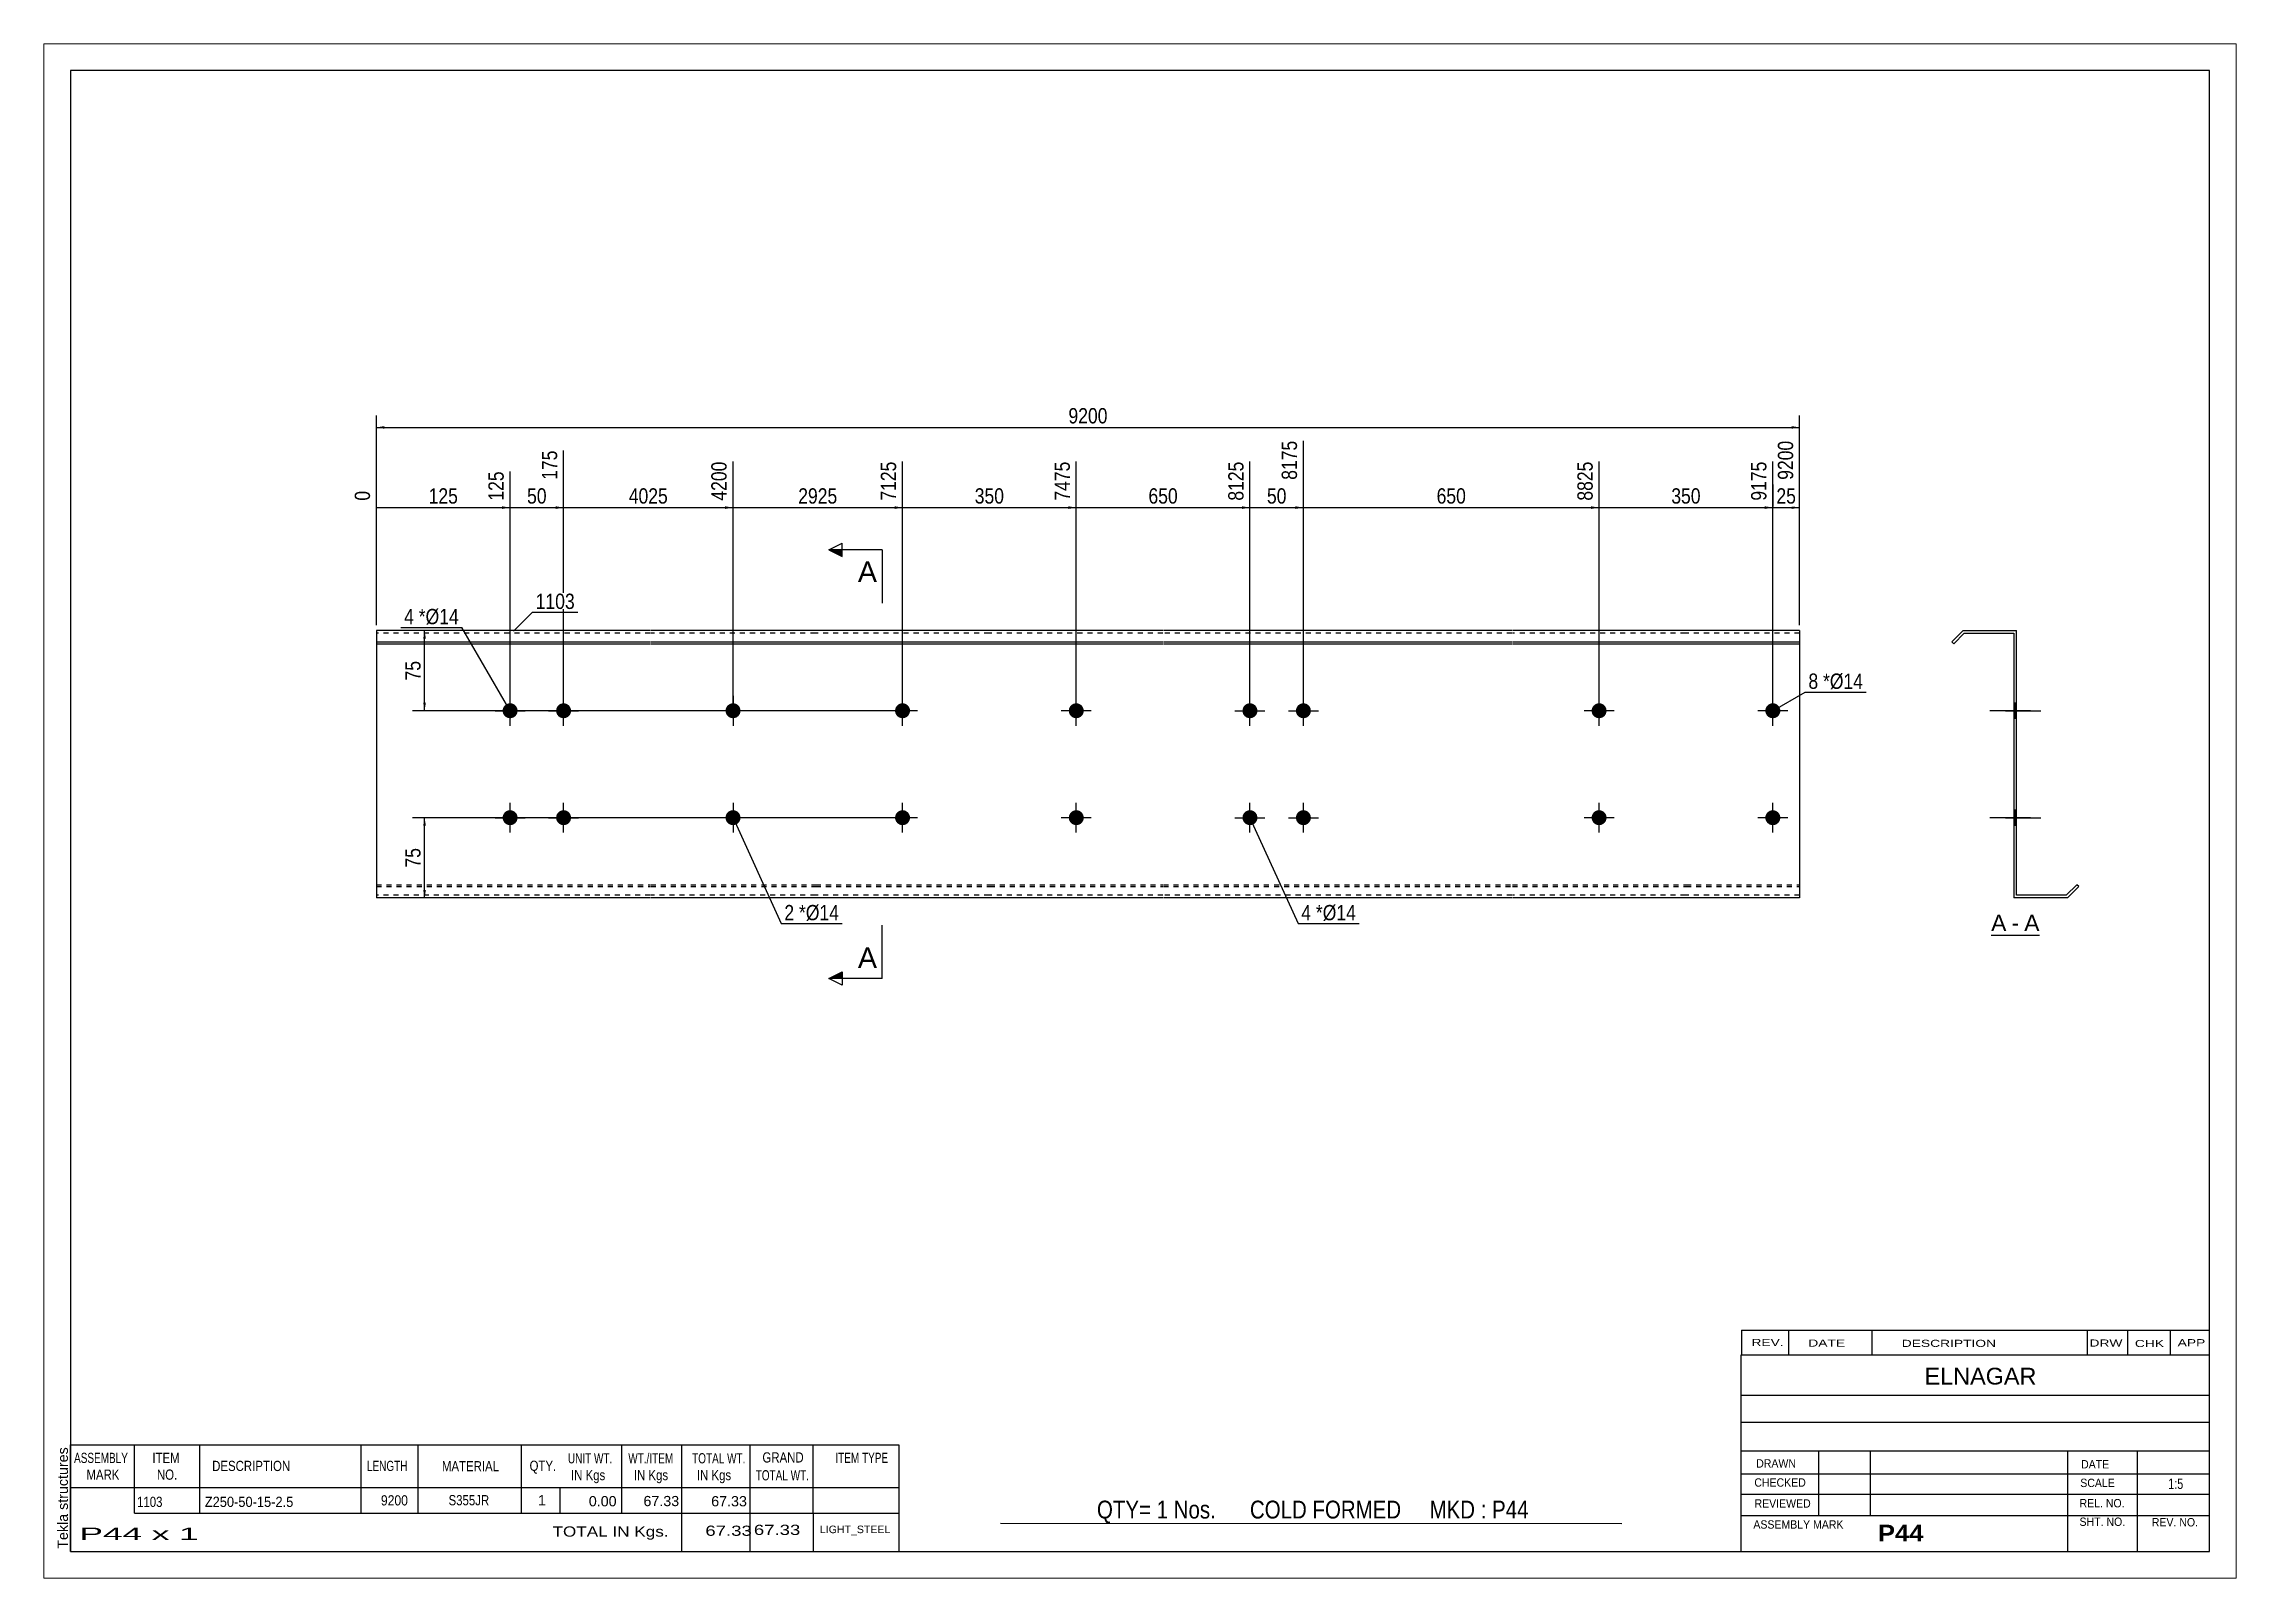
# Paper-space layout 'Layout1' of a CAD drawing. Header units: millimetres. Extents: x 0 to 410, y 0 to 287.
# The model-space entities are those that its viewports show. They can reach past a viewport. Long polylines and large blocks are cut down to what shows.
import ezdxf

# ---------------------------------------------------------------- set-up
doc = ezdxf.new("R2010")
doc.units = ezdxf.units.MM
doc.linetypes.add('DXK_LINE_DOT1', pattern=[1.8814, 0.9407, -0.9407])
doc.layers.add('Viewport layer', color=7, linetype='Continuous', plot=False)
doc.styles.add('Arial', font='ARIAL.TTF', dxfattribs={"height": 0.2})
doc.styles.add('Arial Bold', font='ARIALBD.TTF', dxfattribs={"height": 0.2})
doc.styles.add('Arial Narrow', font='ARIALN.TTF', dxfattribs={"height": 0.2})

# ---------------------------------------------------------------- blocks, each defined once
blk = doc.blocks.new('Unknown-629276335-1574')
at = {"color": 5, "linetype": 'Continuous'}
for p, q in [((342.8, 129.75), (-57.2, 129.75)), ((-57.2, 129.75), (-57.2, -147.25)), ((342.8, -147.25), (342.8, 129.75)), ((-57.2, -147.25), (342.8, -147.25))]:
    blk.add_line(p, q, dxfattribs=at)
at = {"color": 174, "linetype": 'Continuous', "style": 'Arial'}
blk.add_text('Tekla structures', height=1.9102, rotation=90, dxfattribs=at).set_placement((-57.7, -146.75))
blk = doc.blocks.new('Unknown-629276335-12 - 1217')
at = {"color": 7, "linetype": 'Continuous'}
blk.add_line((301.98, -31.95), (311.01, -31.95), dxfattribs=at)
at = {"color": 0, "linetype": 'Continuous'}
blk.add_wipeout([(304.83, -31.2), (304.83, -28), (301.98, -28), (301.98, -31.2)], dxfattribs=at)
blk.add_wipeout([(307.21, -31.2), (307.21, -28), (305.79, -28), (305.79, -31.2)], dxfattribs=at)
at = {"color": 96, "linetype": 'Continuous', "style": 'Arial'}
blk.add_text('A', height=3.06, dxfattribs=at).set_placement((301.98, -31.2))
at = {"color": 0, "linetype": 'Continuous'}
blk.add_wipeout([(311.01, -31.2), (311.01, -28), (308.17, -28), (308.17, -31.2)], dxfattribs=at)
at = {"color": 96, "linetype": 'Continuous', "style": 'Arial'}
for s, p in [('A', (308.17, -31.2)), ('-', (305.79, -31.2))]:
    blk.add_text(s, height=3.06, dxfattribs=at).set_placement(p)
blk = doc.blocks.new('Bolt-629276335-1207 - 1201')
at = {"linetype": 'Continuous'}
for points in [[(129.48, 10, -1), (132.28, 10, -1)], [(227.26, 10, -1), (230.06, 10, -1)]]:
    blk.add_hatch(color=3, dxfattribs=at).paths.add_polyline_path(points)
at = {"color": 3, "linetype": 'Continuous'}
for p, q in [((130.88, 7.2), (130.88, 12.8)), ((228.66, 7.2), (228.66, 12.8)), ((133.68, 10), (128.08, 10)), ((231.46, 10), (225.86, 10))]:
    blk.add_line(p, q, dxfattribs=at)
blk = doc.blocks.new('Part-629276335-1204 - 1201')
at = {"color": 2, "linetype": 'Continuous'}
for p, q in [((0, 25), (0, -25)), ((51.19, 25), (0, 25)), ((82.09, 25), (51.29, 25)), ((114.58, 25), (82.19, 25)), ((147.07, 25), (114.68, 25)), ((212.36, 25), (147.17, 25)), ((244.85, 25), (212.46, 25)), ((266.15, 25), (244.95, 25)), ((266.15, 25), (266.15, -25)), ((0, 22.88), (51.19, 22.88)), ((0, 22.53), (51.19, 22.53)), ((51.29, 22.88), (82.09, 22.88)), ((51.29, 22.53), (82.09, 22.53)), ((82.19, 22.88), (114.58, 22.88)), ((82.19, 22.53), (114.58, 22.53)), ((114.68, 22.88), (147.07, 22.88)), ((114.68, 22.53), (147.07, 22.53)), ((147.17, 22.88), (212.36, 22.88)), ((147.17, 22.53), (212.36, 22.53)), ((212.46, 22.88), (244.85, 22.88)), ((212.46, 22.53), (244.85, 22.53)), ((244.95, 22.88), (266.15, 22.88)), ((244.95, 22.53), (266.15, 22.53)), ((51.19, -25), (0, -25)), ((82.09, -25), (51.29, -25)), ((114.58, -25), (82.19, -25)), ((147.07, -25), (114.68, -25)), ((212.36, -25), (147.17, -25)), ((244.85, -25), (212.46, -25)), ((266.15, -25), (244.95, -25))]:
    blk.add_line(p, q, dxfattribs=at)
at = {"color": 7, "linetype": 'DXK_LINE_DOT1'}
for p, q in [((51.19, 24.5), (0, 24.5)), ((82.09, 24.5), (51.29, 24.5)), ((114.58, 24.5), (82.19, 24.5)), ((147.07, 24.5), (114.68, 24.5)), ((212.36, 24.5), (147.17, 24.5)), ((244.85, 24.5), (212.46, 24.5)), ((266.15, 24.5), (244.95, 24.5)), ((0, -22.53), (51.19, -22.53)), ((0, -22.88), (51.19, -22.88)), ((51.19, -24.5), (0, -24.5)), ((51.29, -22.53), (82.09, -22.53)), ((51.29, -22.88), (82.09, -22.88)), ((82.09, -24.5), (51.29, -24.5)), ((82.19, -22.53), (114.58, -22.53)), ((82.19, -22.88), (114.58, -22.88)), ((114.58, -24.5), (82.19, -24.5)), ((114.68, -22.53), (147.07, -22.53)), ((114.68, -22.88), (147.07, -22.88)), ((147.07, -24.5), (114.68, -24.5)), ((147.17, -22.53), (212.36, -22.53)), ((147.17, -22.88), (212.36, -22.88)), ((212.36, -24.5), (147.17, -24.5)), ((212.46, -22.53), (244.85, -22.53)), ((212.46, -22.88), (244.85, -22.88)), ((244.85, -24.5), (212.46, -24.5)), ((244.95, -22.53), (266.15, -22.53)), ((244.95, -22.88), (266.15, -22.88)), ((266.15, -24.5), (244.95, -24.5))]:
    blk.add_line(p, q, dxfattribs=at)
blk = doc.blocks.new('Bolt-629276335-1205 - 1201')
at = {"linetype": 'Continuous'}
for points in [[(23.6, 10, -1), (26.4, 10, -1)], [(33.6, 10, -1), (36.4, 10, -1)], [(23.6, -10, -1), (26.4, -10, -1)], [(33.6, -10, -1), (36.4, -10, -1)]]:
    blk.add_hatch(color=3, dxfattribs=at).paths.add_polyline_path(points)
at = {"color": 3, "linetype": 'Continuous'}
for p, q in [((25, 7.2), (25, 12.8)), ((35, 7.2), (35, 12.8)), ((22.2, 10), (27.8, 10)), ((32.2, 10), (37.8, 10)), ((25, -12.8), (25, -7.2)), ((35, -12.8), (35, -7.2)), ((22.2, -10), (27.8, -10)), ((32.2, -10), (37.8, -10))]:
    blk.add_line(p, q, dxfattribs=at)
blk = doc.blocks.new('Bolt-629276335-1206 - 1201')
at = {"linetype": 'Continuous'}
for points in [[(161.96, 10, -1), (164.76, 10, -1)], [(171.96, 10, -1), (174.76, 10, -1)], [(161.96, -10, -1), (164.76, -10, -1)], [(171.96, -10, -1), (174.76, -10, -1)]]:
    blk.add_hatch(color=3, dxfattribs=at).paths.add_polyline_path(points)
at = {"color": 3, "linetype": 'Continuous'}
for p, q in [((163.36, 7.2), (163.36, 12.8)), ((173.36, 7.2), (173.36, 12.8)), ((160.56, 10), (166.16, 10)), ((170.56, 10), (176.16, 10)), ((163.36, -12.8), (163.36, -7.2)), ((173.36, -12.8), (173.36, -7.2)), ((160.56, -10), (166.16, -10)), ((170.56, -10), (176.16, -10))]:
    blk.add_line(p, q, dxfattribs=at)
blk = doc.blocks.new('Bolt-629276335-1208 - 1201')
at = {"linetype": 'Continuous'}
for points in [[(129.48, -10, -1), (132.28, -10, -1)], [(227.26, -10, -1), (230.06, -10, -1)]]:
    blk.add_hatch(color=3, dxfattribs=at).paths.add_polyline_path(points)
at = {"color": 3, "linetype": 'Continuous'}
for p, q in [((130.88, -12.8), (130.88, -7.2)), ((228.66, -12.8), (228.66, -7.2)), ((133.68, -10), (128.08, -10)), ((231.46, -10), (225.86, -10))]:
    blk.add_line(p, q, dxfattribs=at)
blk = doc.blocks.new('Bolt-629276335-1209 - 1201')
at = {"linetype": 'Continuous'}
for points in [[(96.99, 10, -1), (99.79, 10, -1)], [(259.75, 10, -1), (262.55, 10, -1)]]:
    blk.add_hatch(color=3, dxfattribs=at).paths.add_polyline_path(points)
at = {"color": 3, "linetype": 'Continuous'}
for p, q in [((98.39, 7.2), (98.39, 12.8)), ((261.15, 7.2), (261.15, 12.8)), ((101.19, 10), (95.59, 10)), ((263.95, 10), (258.35, 10))]:
    blk.add_line(p, q, dxfattribs=at)
blk = doc.blocks.new('Bolt-629276335-1210 - 1201')
at = {"linetype": 'Continuous'}
for points in [[(96.99, -10, -1), (99.79, -10, -1)], [(259.75, -10, -1), (262.55, -10, -1)]]:
    blk.add_hatch(color=3, dxfattribs=at).paths.add_polyline_path(points)
at = {"color": 3, "linetype": 'Continuous'}
for p, q in [((98.39, -12.8), (98.39, -7.2)), ((261.15, -12.8), (261.15, -7.2)), ((101.19, -10), (95.59, -10)), ((263.95, -10), (258.35, -10))]:
    blk.add_line(p, q, dxfattribs=at)
blk = doc.blocks.new('Bolt-629276335-1211 - 1201')
at = {"linetype": 'Continuous'}
for points in [[(68.09, 10, -1), (65.29, 10, -1)], [(68.09, -10, -1), (65.29, -10, -1)]]:
    blk.add_hatch(color=3, dxfattribs=at).paths.add_polyline_path(points)
at = {"color": 3, "linetype": 'Continuous'}
for p, q in [((66.69, 12.8), (66.69, 7.2)), ((69.49, 10), (63.89, 10)), ((66.69, -7.2), (66.69, -12.8)), ((69.49, -10), (63.89, -10))]:
    blk.add_line(p, q, dxfattribs=at)
blk = doc.blocks.new('Bolt-629276335-1224 - 1217')
at = {"linetype": 'Continuous'}
blk.add_hatch(color=3, dxfattribs=at).paths.add_polyline_path([(306.25, -8.6), (306.25, -11.4), (306.75, -11.4), (306.75, -8.6)])
blk.add_hatch(color=3, dxfattribs=at).paths.add_polyline_path([(306.25, -8.6), (306.25, -11.4), (306.75, -11.4), (306.75, -8.6)])
at = {"color": 3, "linetype": 'Continuous'}
for p, q in [((304.65, -10), (311.25, -10)), ((304.65, -10), (311.25, -10)), ((306.25, -8.6), (306.75, -8.6)), ((306.25, -8.6), (306.75, -8.6)), ((306.25, -11.4), (306.75, -11.4)), ((306.25, -11.4), (306.75, -11.4))]:
    blk.add_line(p, q, dxfattribs=at)
blk = doc.blocks.new('Part-629276335-1218 - 1217')
at = {"color": 2, "linetype": 'Continuous'}
for p, q in [((296.75, 25), (294.63, 22.88)), ((296.75, 25), (306.75, 25)), ((306.75, -24.5), (306.75, 25)), ((294.63, 22.88), (294.98, 22.53)), ((296.96, 24.5), (294.98, 22.53)), ((296.96, 24.5), (306.25, 24.5)), ((306.25, 24.5), (306.25, -25)), ((316.04, -24.5), (306.75, -24.5)), ((316.04, -24.5), (318.02, -22.53)), ((316.25, -25), (318.37, -22.88)), ((318.37, -22.88), (318.02, -22.53)), ((316.25, -25), (306.25, -25))]:
    blk.add_line(p, q, dxfattribs=at)
blk = doc.blocks.new('Bolt-629276335-1219 - 1217')
at = {"linetype": 'Continuous'}
for points in [[(306.25, 11.4), (306.25, 8.6), (306.75, 8.6), (306.75, 11.4)], [(306.25, 11.4), (306.25, 8.6), (306.75, 8.6), (306.75, 11.4)], [(306.25, -8.6), (306.25, -11.4), (306.75, -11.4), (306.75, -8.6)], [(306.25, -8.6), (306.25, -11.4), (306.75, -11.4), (306.75, -8.6)]]:
    blk.add_hatch(color=3, dxfattribs=at).paths.add_polyline_path(points)
at = {"color": 3, "linetype": 'Continuous'}
for p, q in [((309.35, 10), (301.75, 10)), ((309.35, 10), (301.75, 10)), ((306.75, 11.4), (306.25, 11.4)), ((306.75, 11.4), (306.25, 11.4)), ((306.75, 8.6), (306.25, 8.6)), ((306.75, 8.6), (306.25, 8.6)), ((309.35, -10), (301.75, -10)), ((309.35, -10), (301.75, -10)), ((306.75, -8.6), (306.25, -8.6)), ((306.75, -8.6), (306.25, -8.6)), ((306.75, -11.4), (306.25, -11.4)), ((306.75, -11.4), (306.25, -11.4))]:
    blk.add_line(p, q, dxfattribs=at)
blk = doc.blocks.new('Bolt-629276335-1220 - 1217')
at = {"linetype": 'Continuous'}
for points in [[(306.25, 11.4), (306.25, 8.6), (306.75, 8.6), (306.75, 11.4)], [(306.25, 11.4), (306.25, 8.6), (306.75, 8.6), (306.75, 11.4)], [(306.25, -8.6), (306.25, -11.4), (306.75, -11.4), (306.75, -8.6)], [(306.25, -8.6), (306.25, -11.4), (306.75, -11.4), (306.75, -8.6)]]:
    blk.add_hatch(color=3, dxfattribs=at).paths.add_polyline_path(points)
at = {"color": 3, "linetype": 'Continuous'}
for p, q in [((309.35, 10), (301.75, 10)), ((309.35, 10), (301.75, 10)), ((306.75, 11.4), (306.25, 11.4)), ((306.75, 11.4), (306.25, 11.4)), ((306.75, 8.6), (306.25, 8.6)), ((306.75, 8.6), (306.25, 8.6)), ((309.35, -10), (301.75, -10)), ((309.35, -10), (301.75, -10)), ((306.75, -8.6), (306.25, -8.6)), ((306.75, -8.6), (306.25, -8.6)), ((306.75, -11.4), (306.25, -11.4)), ((306.75, -11.4), (306.25, -11.4))]:
    blk.add_line(p, q, dxfattribs=at)
blk = doc.blocks.new('Bolt-629276335-1221 - 1217')
at = {"linetype": 'Continuous'}
blk.add_hatch(color=3, dxfattribs=at).paths.add_polyline_path([(306.25, 11.4), (306.25, 8.6), (306.75, 8.6), (306.75, 11.4)])
blk.add_hatch(color=3, dxfattribs=at).paths.add_polyline_path([(306.25, 11.4), (306.25, 8.6), (306.75, 8.6), (306.75, 11.4)])
at = {"color": 3, "linetype": 'Continuous'}
for p, q in [((304.65, 10), (311.25, 10)), ((304.65, 10), (311.25, 10)), ((306.25, 11.4), (306.75, 11.4)), ((306.25, 11.4), (306.75, 11.4)), ((306.25, 8.6), (306.75, 8.6)), ((306.25, 8.6), (306.75, 8.6))]:
    blk.add_line(p, q, dxfattribs=at)
blk = doc.blocks.new('Bolt-629276335-1222 - 1217')
at = {"linetype": 'Continuous'}
blk.add_hatch(color=3, dxfattribs=at).paths.add_polyline_path([(306.25, -8.6), (306.25, -11.4), (306.75, -11.4), (306.75, -8.6)])
blk.add_hatch(color=3, dxfattribs=at).paths.add_polyline_path([(306.25, -8.6), (306.25, -11.4), (306.75, -11.4), (306.75, -8.6)])
at = {"color": 3, "linetype": 'Continuous'}
for p, q in [((304.65, -10), (311.25, -10)), ((304.65, -10), (311.25, -10)), ((306.25, -8.6), (306.75, -8.6)), ((306.25, -8.6), (306.75, -8.6)), ((306.25, -11.4), (306.75, -11.4)), ((306.25, -11.4), (306.75, -11.4))]:
    blk.add_line(p, q, dxfattribs=at)
blk = doc.blocks.new('Bolt-629276335-1223 - 1217')
at = {"linetype": 'Continuous'}
blk.add_hatch(color=3, dxfattribs=at).paths.add_polyline_path([(306.25, 11.4), (306.25, 8.6), (306.75, 8.6), (306.75, 11.4)])
blk.add_hatch(color=3, dxfattribs=at).paths.add_polyline_path([(306.25, 11.4), (306.25, 8.6), (306.75, 8.6), (306.75, 11.4)])
at = {"color": 3, "linetype": 'Continuous'}
for p, q in [((304.65, 10), (311.25, 10)), ((304.65, 10), (311.25, 10)), ((306.25, 11.4), (306.75, 11.4)), ((306.25, 11.4), (306.75, 11.4)), ((306.25, 8.6), (306.75, 8.6)), ((306.25, 8.6), (306.75, 8.6))]:
    blk.add_line(p, q, dxfattribs=at)
blk = doc.blocks.new('Bolt-629276335-1225 - 1217')
at = {"linetype": 'Continuous'}
for points in [[(306.75, 8.6), (306.75, 11.4), (306.25, 11.4), (306.25, 8.6)], [(306.75, -11.4), (306.75, -8.6), (306.25, -8.6), (306.25, -11.4)]]:
    blk.add_hatch(color=3, dxfattribs=at).paths.add_polyline_path(points)
at = {"color": 3, "linetype": 'Continuous'}
for p, q in [((306.75, 10), (302.25, 10)), ((306.75, 11.4), (306.25, 11.4)), ((306.75, 8.6), (306.25, 8.6)), ((306.75, -10), (302.25, -10)), ((306.75, -8.6), (306.25, -8.6)), ((306.75, -11.4), (306.25, -11.4))]:
    blk.add_line(p, q, dxfattribs=at)
blk = doc.blocks.new('StraightDimension-629276335-1244 - 1201')
at = {"linetype": 'Continuous'}
blk.add_hatch(color=7, dxfattribs=at).paths.add_polyline_path([(161.86, 48.25), (163.36, 48), (161.86, 47.75)])
at = {"color": 7, "linetype": 'Continuous'}
for p, q in [((130.88, 11), (130.88, 56.61)), ((163.36, 11), (163.36, 56.61)), ((130.88, 48), (163.36, 48))]:
    blk.add_line(p, q, dxfattribs=at)
at = {"color": 0, "linetype": 'Continuous'}
blk.add_wipeout([(162.76, 57.21), (158.56, 57.21), (158.56, 48.7), (162.76, 48.7)], dxfattribs=at)
at = {"color": 0}
blk.add_wipeout([(150.46, 48.15), (150.46, 52.35), (143.78, 52.35), (143.78, 48.15)], dxfattribs=at)
at = {"color": 3, "linetype": 'Continuous', "style": 'Arial Narrow'}
blk.add_text('8125', height=2.863, rotation=90.0002, dxfattribs=at).set_placement((162.16, 49.3))
at = {"color": 3, "style": 'Arial Narrow'}
blk.add_text('650', height=2.863, dxfattribs=at).set_placement((144.38, 48.75))
blk = doc.blocks.new('StraightDimension-629276335-1248 - 1201')
at = {"linetype": 'Continuous'}
blk.add_hatch(color=7, dxfattribs=at).paths.add_polyline_path([(33.5, 48.25), (35, 48), (33.5, 47.75)])
at = {"color": 7, "linetype": 'Continuous'}
for p, q in [((35, 11), (35, 58.68)), ((25, 11), (25, 54.78)), ((25, 48), (35, 48))]:
    blk.add_line(p, q, dxfattribs=at)
at = {"color": 0}
blk.add_wipeout([(32.43, 48.15), (32.43, 52.35), (27.57, 52.35), (27.57, 48.15)], dxfattribs=at)
at = {"color": 0, "linetype": 'Continuous'}
blk.add_wipeout([(34.4, 59.28), (30.2, 59.28), (30.2, 52.6), (34.4, 52.6)], dxfattribs=at)
at = {"color": 3, "linetype": 'Continuous', "style": 'Arial Narrow'}
blk.add_text('175', height=2.863, rotation=90.0002, dxfattribs=at).set_placement((33.8, 53.2))
at = {"color": 3, "style": 'Arial Narrow'}
blk.add_text('50', height=2.863, dxfattribs=at).set_placement((28.17, 48.75))
blk = doc.blocks.new('StraightDimension-629276335-1240 - 1201')
at = {"linetype": 'Continuous'}
blk.add_hatch(color=7, dxfattribs=at).paths.add_polyline_path([(264.65, 48.25), (266.15, 48), (264.65, 47.75)])
at = {"color": 7, "linetype": 'Continuous'}
for p, q in [((266.15, 26), (266.15, 60.51)), ((261.15, 11), (261.15, 56.61)), ((261.15, 48), (266.15, 48))]:
    blk.add_line(p, q, dxfattribs=at)
at = {"color": 0}
blk.add_wipeout([(266.07, 48.15), (266.07, 52.35), (261.22, 52.35), (261.22, 48.15)], dxfattribs=at)
at = {"color": 0, "linetype": 'Continuous'}
blk.add_wipeout([(265.55, 61.11), (261.35, 61.11), (261.35, 52.6), (265.55, 52.6)], dxfattribs=at)
at = {"color": 3, "linetype": 'Continuous', "style": 'Arial Narrow'}
blk.add_text('9200', height=2.863, rotation=90.0002, dxfattribs=at).set_placement((264.95, 53.2))
at = {"color": 3, "style": 'Arial Narrow'}
blk.add_text('25', height=2.863, dxfattribs=at).set_placement((261.82, 48.75))
blk = doc.blocks.new('StraightDimension-629276335-1241 - 1201')
at = {"linetype": 'Continuous'}
blk.add_hatch(color=7, dxfattribs=at).paths.add_polyline_path([(259.65, 48.25), (261.15, 48), (259.65, 47.75)])
at = {"color": 7, "linetype": 'Continuous'}
for p, q in [((228.66, 11), (228.66, 56.61)), ((261.15, 11), (261.15, 56.61)), ((228.66, 48), (261.15, 48))]:
    blk.add_line(p, q, dxfattribs=at)
at = {"color": 0, "linetype": 'Continuous'}
blk.add_wipeout([(260.55, 57.21), (256.35, 57.21), (256.35, 48.7), (260.55, 48.7)], dxfattribs=at)
at = {"color": 0}
blk.add_wipeout([(248.24, 48.15), (248.24, 52.35), (241.56, 52.35), (241.56, 48.15)], dxfattribs=at)
at = {"color": 3, "linetype": 'Continuous', "style": 'Arial Narrow'}
blk.add_text('9175', height=2.863, rotation=90.0002, dxfattribs=at).set_placement((259.95, 49.3))
at = {"color": 3, "style": 'Arial Narrow'}
blk.add_text('350', height=2.863, dxfattribs=at).set_placement((242.16, 48.75))
blk = doc.blocks.new('StraightDimension-629276335-1242 - 1201')
at = {"linetype": 'Continuous'}
blk.add_hatch(color=7, dxfattribs=at).paths.add_polyline_path([(227.16, 48.25), (228.66, 48), (227.16, 47.75)])
at = {"color": 7, "linetype": 'Continuous'}
for p, q in [((173.36, 11), (173.36, 60.51)), ((228.66, 11), (228.66, 56.61)), ((173.36, 48), (228.66, 48))]:
    blk.add_line(p, q, dxfattribs=at)
at = {"color": 0, "linetype": 'Continuous'}
blk.add_wipeout([(228.06, 57.21), (223.86, 57.21), (223.86, 48.7), (228.06, 48.7)], dxfattribs=at)
at = {"color": 0}
blk.add_wipeout([(204.35, 48.15), (204.35, 52.35), (197.67, 52.35), (197.67, 48.15)], dxfattribs=at)
at = {"color": 3, "linetype": 'Continuous', "style": 'Arial Narrow'}
blk.add_text('8825', height=2.863, rotation=90.0002, dxfattribs=at).set_placement((227.46, 49.3))
at = {"color": 3, "style": 'Arial Narrow'}
blk.add_text('650', height=2.863, dxfattribs=at).set_placement((198.27, 48.75))
blk = doc.blocks.new('StraightDimension-629276335-1243 - 1201')
at = {"linetype": 'Continuous'}
blk.add_hatch(color=7, dxfattribs=at).paths.add_polyline_path([(171.86, 48.25), (173.36, 48), (171.86, 47.75)])
at = {"color": 7, "linetype": 'Continuous'}
for p, q in [((173.36, 11), (173.36, 60.51)), ((163.36, 11), (163.36, 56.61)), ((163.36, 48), (173.36, 48))]:
    blk.add_line(p, q, dxfattribs=at)
at = {"color": 0}
blk.add_wipeout([(170.79, 48.15), (170.79, 52.35), (165.94, 52.35), (165.94, 48.15)], dxfattribs=at)
at = {"color": 0, "linetype": 'Continuous'}
blk.add_wipeout([(172.76, 61.11), (168.56, 61.11), (168.56, 52.6), (172.76, 52.6)], dxfattribs=at)
at = {"color": 3, "linetype": 'Continuous', "style": 'Arial Narrow'}
blk.add_text('8175', height=2.863, rotation=90.0002, dxfattribs=at).set_placement((172.16, 53.2))
at = {"color": 3, "style": 'Arial Narrow'}
blk.add_text('50', height=2.863, dxfattribs=at).set_placement((166.54, 48.75))
blk = doc.blocks.new('StraightDimension-629276335-1245 - 1201')
at = {"linetype": 'Continuous'}
blk.add_hatch(color=7, dxfattribs=at).paths.add_polyline_path([(129.38, 48.25), (130.88, 48), (129.38, 47.75)])
at = {"color": 7, "linetype": 'Continuous'}
for p, q in [((98.39, 11), (98.39, 56.61)), ((130.88, 11), (130.88, 56.61)), ((98.39, 48), (130.88, 48))]:
    blk.add_line(p, q, dxfattribs=at)
at = {"color": 0, "linetype": 'Continuous'}
blk.add_wipeout([(130.28, 57.21), (126.08, 57.21), (126.08, 48.7), (130.28, 48.7)], dxfattribs=at)
at = {"color": 0}
blk.add_wipeout([(117.97, 48.15), (117.97, 52.35), (111.29, 52.35), (111.29, 48.15)], dxfattribs=at)
at = {"color": 3, "linetype": 'Continuous', "style": 'Arial Narrow'}
blk.add_text('7475', height=2.863, rotation=90.0002, dxfattribs=at).set_placement((129.68, 49.3))
at = {"color": 3, "style": 'Arial Narrow'}
blk.add_text('350', height=2.863, dxfattribs=at).set_placement((111.89, 48.75))
blk = doc.blocks.new('StraightDimension-629276335-1246 - 1201')
at = {"linetype": 'Continuous'}
blk.add_hatch(color=7, dxfattribs=at).paths.add_polyline_path([(96.89, 48.25), (98.39, 48), (96.89, 47.75)])
at = {"color": 7, "linetype": 'Continuous'}
for p, q in [((66.69, 11), (66.69, 56.61)), ((98.39, 11), (98.39, 56.61)), ((66.69, 48), (98.39, 48))]:
    blk.add_line(p, q, dxfattribs=at)
at = {"color": 0, "linetype": 'Continuous'}
blk.add_wipeout([(97.79, 57.21), (93.59, 57.21), (93.59, 48.7), (97.79, 48.7)], dxfattribs=at)
at = {"color": 0}
blk.add_wipeout([(86.8, 48.15), (86.8, 52.35), (78.28, 52.35), (78.28, 48.15)], dxfattribs=at)
at = {"color": 3, "linetype": 'Continuous', "style": 'Arial Narrow'}
blk.add_text('7125', height=2.863, rotation=90.0002, dxfattribs=at).set_placement((97.19, 49.3))
at = {"color": 3, "style": 'Arial Narrow'}
blk.add_text('2925', height=2.863, dxfattribs=at).set_placement((78.88, 48.75))
blk = doc.blocks.new('StraightDimension-629276335-1247 - 1201')
at = {"linetype": 'Continuous'}
blk.add_hatch(color=7, dxfattribs=at).paths.add_polyline_path([(65.19, 48.25), (66.69, 48), (65.19, 47.75)])
at = {"color": 7, "linetype": 'Continuous'}
for p, q in [((35, 11), (35, 58.68)), ((66.69, 11), (66.69, 56.61)), ((35, 48), (66.69, 48))]:
    blk.add_line(p, q, dxfattribs=at)
at = {"color": 0, "linetype": 'Continuous'}
blk.add_wipeout([(66.09, 57.21), (61.89, 57.21), (61.89, 48.7), (66.09, 48.7)], dxfattribs=at)
at = {"color": 0}
blk.add_wipeout([(55.1, 48.15), (55.1, 52.35), (46.59, 52.35), (46.59, 48.15)], dxfattribs=at)
at = {"color": 3, "linetype": 'Continuous', "style": 'Arial Narrow'}
blk.add_text('4200', height=2.863, rotation=90.0002, dxfattribs=at).set_placement((65.49, 49.3))
at = {"color": 3, "style": 'Arial Narrow'}
blk.add_text('4025', height=2.863, dxfattribs=at).set_placement((47.19, 48.75))
blk = doc.blocks.new('StraightDimension-629276335-1249 - 1201')
at = {"linetype": 'Continuous'}
blk.add_hatch(color=7, dxfattribs=at).paths.add_polyline_path([(23.5, 48.25), (25, 48), (23.5, 47.75)])
at = {"color": 7, "linetype": 'Continuous'}
for p, q in [((25, 11), (25, 54.78)), ((0, 26), (0, 51.13)), ((0, 48), (25, 48))]:
    blk.add_line(p, q, dxfattribs=at)
at = {"color": 0, "linetype": 'Continuous'}
for points in [[(24.4, 55.38), (20.2, 55.38), (20.2, 48.7), (24.4, 48.7)], [(-0.6, 51.73), (-4.8, 51.73), (-4.8, 48.7), (-0.6, 48.7)]]:
    blk.add_wipeout(points, dxfattribs=at)
at = {"color": 0}
blk.add_wipeout([(15.84, 48.15), (15.84, 52.35), (9.16, 52.35), (9.16, 48.15)], dxfattribs=at)
at = {"color": 3, "linetype": 'Continuous', "style": 'Arial Narrow'}
for s, height, p in [('125', 2.863, (23.8, 49.3)), ('0', 2.86, (-1.2, 49.3))]:
    blk.add_text(s, height=height, rotation=90.0002, dxfattribs=at).set_placement(p)
at = {"color": 3, "style": 'Arial Narrow'}
blk.add_text('125', height=2.863, dxfattribs=at).set_placement((9.76, 48.75))
blk = doc.blocks.new('StraightDimension-629276335-1289 - 1201')
at = {"linetype": 'Continuous'}
for points in [[(8.75, 23.5), (9, 25), (9.25, 23.5)], [(9.25, 11.5), (9, 10), (8.75, 11.5)]]:
    blk.add_hatch(color=7, dxfattribs=at).paths.add_polyline_path(points)
at = {"color": 7, "linetype": 'Continuous'}
for p, q in [((24, 25), (6.75, 25)), ((9, 10), (9, 25)), ((97.39, 10), (6.75, 10))]:
    blk.add_line(p, q, dxfattribs=at)
at = {"color": 0}
blk.add_wipeout([(8.85, 19.93), (4.65, 19.93), (4.65, 15.07), (8.85, 15.07)], dxfattribs=at)
at = {"color": 3, "style": 'Arial Narrow'}
blk.add_text('75', height=2.863, rotation=90.0002, dxfattribs=at).set_placement((8.25, 15.67))
blk = doc.blocks.new('StraightDimension-629276335-1297 - 1201')
at = {"linetype": 'Continuous'}
for points in [[(8.75, -11.5), (9, -10), (9.25, -11.5)], [(9.25, -23.5), (9, -25), (8.75, -23.5)]]:
    blk.add_hatch(color=7, dxfattribs=at).paths.add_polyline_path(points)
at = {"color": 7, "linetype": 'Continuous'}
for p, q in [((97.39, -10), (6.75, -10)), ((9, -25), (9, -10)), ((24, -25), (6.75, -25))]:
    blk.add_line(p, q, dxfattribs=at)
at = {"color": 0}
blk.add_wipeout([(8.85, -15.07), (4.65, -15.07), (4.65, -19.93), (8.85, -19.93)], dxfattribs=at)
at = {"color": 3, "style": 'Arial Narrow'}
blk.add_text('75', height=2.863, rotation=90.0002, dxfattribs=at).set_placement((8.25, -19.33))
blk = doc.blocks.new('StraightDimension-629276335-1304 - 1201')
at = {"linetype": 'Continuous'}
for points in [[(1.5, 62.75), (0, 63), (1.5, 63.25)], [(264.65, 63.25), (266.15, 63), (264.65, 62.75)]]:
    blk.add_hatch(color=7, dxfattribs=at).paths.add_polyline_path(points)
at = {"color": 7, "linetype": 'Continuous'}
for p, q in [((0, 26), (0, 65.25)), ((0, 63), (266.15, 63)), ((266.15, 26), (266.15, 65.25))]:
    blk.add_line(p, q, dxfattribs=at)
at = {"color": 0}
blk.add_wipeout([(137.33, 63.15), (137.33, 67.35), (128.82, 67.35), (128.82, 63.15)], dxfattribs=at)
at = {"color": 3, "style": 'Arial Narrow'}
blk.add_text('9200', height=2.863, dxfattribs=at).set_placement((129.42, 63.75))
blk = doc.blocks.new('CBS_BOM-629276335-1599')
at = {"color": 7, "linetype": 'Continuous'}
for p, q in [((-57.23, -135.28), (-57.23, -127.28)), ((-57.23, -127.28), (97.69, -127.28)), ((-45.23, -135.28), (-45.23, -127.28)), ((-33.04, -135.28), (-33.04, -127.28)), ((-2.88, -135.28), (-2.88, -127.28)), ((7.8, -135.28), (7.8, -127.28)), ((27.12, -135.28), (27.12, -127.28)), ((45.92, -135.28), (45.92, -127.28)), ((57.13, -135.28), (57.13, -127.28)), ((69.92, -135.28), (69.92, -127.28)), ((81.67, -135.28), (81.67, -127.28)), ((97.69, -127.29), (97.69, -135.27)), ((-57.23, -135.28), (97.69, -135.28)), ((-57.23, -140.08), (-57.23, -135.28)), ((-45.23, -140.08), (-45.23, -135.28)), ((-33.04, -140.08), (-33.04, -135.28)), ((-2.88, -140.08), (-2.88, -135.28)), ((7.8, -140.08), (7.8, -135.28)), ((27.12, -140.08), (27.12, -135.28)), ((34.38, -140.08), (34.38, -135.28)), ((45.92, -140.08), (45.92, -135.28)), ((57.13, -140.08), (57.13, -135.28)), ((69.92, -140.08), (69.92, -135.28)), ((81.69, -140.08), (81.69, -135.28)), ((97.69, -135.28), (97.69, -140.08)), ((-57.23, -147.28), (-57.23, -140.1)), ((-45.23, -140.08), (97.69, -140.08)), ((57.13, -147.28), (57.13, -140.1)), ((69.92, -147.28), (69.92, -140.1)), ((81.73, -147.28), (81.73, -140.1)), ((97.69, -140.08), (97.69, -147.28)), ((-57.23, -147.28), (97.69, -147.28))]:
    blk.add_line(p, q, dxfattribs=at)
at = {"color": 3, "linetype": 'Continuous', "style": 'Arial'}
for s, height, width, p in [('ASSEMBLY', 1.91, 0.7, (-56.55, -130.71)), ('ITEM', 1.91, 0.8, (-41.9, -130.71)), ('DESCRIPTION', 1.9102, 0.8, (-30.72, -132.21)), ('LENGTH', 1.91, 0.7, (-1.77, -132.21)), ('MATERIAL', 1.91, 0.8, (12.25, -132.26)), ('QTY.', 1.91, 0.8, (28.64, -132.18)), ('UNIT WT.', 1.91, 0.7, (35.81, -130.78)), ('WT./ITEM', 1.91, 0.7, (47.1, -130.78)), ('TOTAL WT.', 1.91, 0.7, (59.04, -130.78)), ('GRAND', 1.91, 0.8, (72.19, -130.62)), ('ITEM TYPE', 1.91, 0.7, (85.83, -130.7)), ('MARK', 1.91, 0.8, (-54.23, -133.84)), ('NO.', 1.91, 0.8, (-41.05, -133.84)), ('IN Kgs', 1.91, 0.8, (36.39, -133.92)), ('IN Kgs', 1.91, 0.8, (48.14, -133.92)), ('IN Kgs', 1.91, 0.8, (59.93, -133.92)), ('TOTAL WT.', 1.91, 0.7, (70.93, -133.96))]:
    blk.add_text(s, height=height, dxfattribs=dict(at, width=width)).set_placement(p)
at = {"color": 7, "linetype": 'Continuous', "style": 'Arial'}
for s, height, width, p in [('1103', 1.91, 0.8, (-44.77, -138.93)), ('Z250-50-15-2.5', 1.9102, 0.9, (-32.1, -138.93)), ('9200', 1.91, 0.85, (0.84, -138.65)), ('S355JR', 1.91, 0.8, (13.49, -138.62))]:
    blk.add_text(s, height=height, dxfattribs=dict(at, width=width)).set_placement(p)
for s, p in [('1', (30.21, -138.62)), ('0.00', (39.72, -138.81)), ('67.33', (49.94, -138.78)), ('67.33', (62.61, -138.81))]:
    blk.add_text(s, height=1.91, dxfattribs=at).set_placement(p)
at = {"color": 6, "linetype": 'Continuous', "style": 'Arial'}
for s, height, width, p in [('P44 x 1', 2.292, 2.05, (-55.51, -145.09)), ('TOTAL IN Kgs.', 1.9102, 1.2, (32.93, -144.48)), ('67.33', 1.91, 1.3, (61.52, -144.33)), ('67.33', 1.91, 1.3, (70.59, -144.17))]:
    blk.add_text(s, height=height, dxfattribs=dict(at, width=width)).set_placement(p)
blk.add_text('LIGHT_STEEL', height=1.4135, dxfattribs=at).set_placement((82.94, -143.83))
blk = doc.blocks.new('CBS_CALLOFF-629276335-1600')
at = {"color": 7, "linetype": 'Continuous'}
blk.add_line((116.68, -141.98), (232.91, -142), dxfattribs=at)
at = {"color": 3, "linetype": 'Continuous', "style": 'Arial Narrow'}
blk.add_text('QTY= 1 Nos.      COLD FORMED     MKD : P44', height=3.3405, dxfattribs=at).set_placement((134.75, -141.09))
blk = doc.blocks.new('CBS_NAME_BLOG-629276335-1601')
at = {"color": 7, "linetype": 'Continuous'}
for p, q in [((255.21, -110.5), (342.73, -110.5)), ((255.21, -147.21), (255.21, -110.5)), ((255.21, -118.04), (342.73, -118.04)), ((255.28, -123.09), (342.8, -123.09)), ((255.21, -128.46), (342.73, -128.46)), ((269.73, -140.57), (269.73, -128.47)), ((279.42, -140.54), (279.42, -128.47)), ((316.33, -147.21), (316.33, -128.48)), ((329.38, -147.21), (329.38, -128.47)), ((255.22, -132.76), (342.8, -132.74)), ((255.21, -136.51), (342.73, -136.51)), ((255.21, -140.55), (342.73, -140.55)), ((255.21, -147.25), (342.8, -147.25))]:
    blk.add_line(p, q, dxfattribs=at)
at = {"color": 3, "linetype": 'Continuous', "style": 'Arial'}
blk.add_text('ELNAGAR', height=3.133, dxfattribs=at).set_placement((289.53, -116.03))
at = {"color": 3, "linetype": 'Continuous'}
for s, height, style, width, p in [('DRAWN', 1.566, 'Arial', 0.9, (258.04, -131.57)), ('DATE', 1.566, 'Arial', 0.9, (318.8, -131.73)), ('CHECKED', 1.566, 'Arial', 0.9, (257.69, -135.14)), ('SCALE', 1.566, 'Arial', 0.9, (318.65, -135.21)), ('1:5', 1.957, 'Arial Narrow', 0.9, (335.1, -135.57)), ('REVIEWED', 1.566, 'Arial', 0.9, (257.73, -139.06)), ('REL. NO.', 1.566, 'Arial', 0.9, (318.51, -139.01)), ('ASSEMBLY MARK', 1.5663, 'Arial', 0.9, (257.51, -142.99)), ('P44', 3.131, 'Arial Bold', 1.1, (280.79, -145.39)), ('SHT. NO.', 1.566, 'Arial', 0.9, (318.51, -142.48)), ('REV. NO.', 1.566, 'Arial', 0.9, (332.03, -142.57))]:
    blk.add_text(s, height=height, dxfattribs=dict(at, style=style, width=width)).set_placement(p)
blk = doc.blocks.new('CBS_REVISION-629276335-1602')
at = {"color": 7, "linetype": 'Continuous'}
for p, q in [((255.29, -105.87), (342.79, -105.87)), ((255.29, -105.87), (255.29, -110.5)), ((264.09, -105.87), (264.09, -110.5)), ((279.68, -105.87), (279.68, -110.44)), ((319.94, -105.87), (319.94, -110.5)), ((327.48, -105.87), (327.48, -110.5)), ((335.43, -105.87), (335.43, -110.5)), ((255.29, -110.5), (342.79, -110.5))]:
    blk.add_line(p, q, dxfattribs=at)
at = {"color": 7, "style": 'Arial Narrow', "width": 1.7}
for s, height, p in [('REV.', 1.326, (257.15, -108.82)), ('DATE', 1.326, (267.78, -108.94)), ('DESCRIPTION', 1.3257, (285.26, -108.99)), ('DRW', 1.326, (320.37, -108.93)), ('CHK', 1.326, (328.86, -109.02)), ('APP', 1.326, (336.86, -108.87))]:
    blk.add_text(s, height=height, dxfattribs=at).set_placement(p)
blk = doc.blocks.new('MarkSet-629276335-1320 - 1201')
at = {"color": 0}
blk.add_wipeout([(269.64, 14.1), (269.64, 17.1), (267.81, 17.1), (267.81, 14.1)], dxfattribs=at)
blk.add_wipeout([(269.64, 14.1), (269.64, 17.1), (267.81, 17.1), (267.81, 14.1)], dxfattribs=at)
at = {"color": 7, "linetype": 'Continuous'}
blk.add_line((261.15, 10), (267.21, 13.5), dxfattribs=at)
at = {"color": 0}
blk.add_wipeout([(271.81, 14.1), (271.81, 17.1), (270.54, 17.1), (270.54, 14.1)], dxfattribs=at)
blk.add_wipeout([(271.81, 14.1), (271.81, 17.1), (270.54, 17.1), (270.54, 14.1)], dxfattribs=at)
at = {"color": 3, "style": 'Arial Narrow'}
blk.add_text('8', height=2.86, dxfattribs=at).set_placement((267.81, 14.1))
at = {"color": 0}
blk.add_wipeout([(278.03, 14.1), (278.03, 17.1), (271.81, 17.1), (271.81, 14.1)], dxfattribs=at)
blk.add_wipeout([(278.03, 14.1), (278.03, 17.1), (271.81, 17.1), (271.81, 14.1)], dxfattribs=at)
at = {"color": 7, "linetype": 'Continuous'}
blk.add_line((267.21, 13.5), (278.63, 13.5), dxfattribs=at)
at = {"color": 3, "style": 'Arial Narrow'}
for s, height, p in [('*', 2.86, (270.54, 14.1)), ('Ø14', 2.863, (271.81, 14.1))]:
    blk.add_text(s, height=height, dxfattribs=at).set_placement(p)
blk = doc.blocks.new('Mark-629276335-1326 - 1201')
at = {"color": 0}
blk.add_wipeout([(174.79, -29.19), (174.79, -26.19), (172.96, -26.19), (172.96, -29.19)], dxfattribs=at)
blk.add_wipeout([(174.79, -29.19), (174.79, -26.19), (172.96, -26.19), (172.96, -29.19)], dxfattribs=at)
at = {"color": 7, "linetype": 'Continuous'}
blk.add_line((163.36, -10), (172.36, -29.79), dxfattribs=at)
at = {"color": 0}
blk.add_wipeout([(176.97, -29.19), (176.97, -26.19), (175.69, -26.19), (175.69, -29.19)], dxfattribs=at)
blk.add_wipeout([(176.97, -29.19), (176.97, -26.19), (175.69, -26.19), (175.69, -29.19)], dxfattribs=at)
at = {"color": 3, "style": 'Arial Narrow'}
blk.add_text('4', height=2.86, dxfattribs=at).set_placement((172.96, -29.19))
at = {"color": 0}
blk.add_wipeout([(183.18, -29.19), (183.18, -26.19), (176.97, -26.19), (176.97, -29.19)], dxfattribs=at)
blk.add_wipeout([(183.18, -29.19), (183.18, -26.19), (176.97, -26.19), (176.97, -29.19)], dxfattribs=at)
at = {"color": 7, "linetype": 'Continuous'}
blk.add_line((172.36, -29.79), (183.78, -29.79), dxfattribs=at)
at = {"color": 3, "style": 'Arial Narrow'}
for s, height, p in [('*', 2.86, (175.69, -29.19)), ('Ø14', 2.863, (176.97, -29.19))]:
    blk.add_text(s, height=height, dxfattribs=at).set_placement(p)
blk = doc.blocks.new('SectionMark-629276335-1238 - 1201')
at = {"linetype": 'Continuous'}
for points in [[(87.11, 40.1), (87.11, 38.85), (84.61, 40.1)], [(87.11, -38.85), (87.11, -40.1), (84.61, -40.1)]]:
    blk.add_hatch(color=30, dxfattribs=at).paths.add_polyline_path(points)
at = {"color": 30, "linetype": 'Continuous'}
for p, q in [((84.61, 40.1), (87.11, 41.35)), ((87.11, 38.85), (87.11, 41.35)), ((84.61, 40.1), (87.11, 38.85)), ((84.61, -40.1), (87.11, -38.85)), ((87.11, -41.35), (84.61, -40.1)), ((87.11, -38.85), (87.11, -41.35))]:
    blk.add_line(p, q, dxfattribs=at)
at = {"color": 0, "linetype": 'Continuous'}
for points in [[(93.61, 34.1), (93.61, 38.1), (90.05, 38.1), (90.05, 34.1)], [(93.61, -38.1), (93.61, -34.1), (90.05, -34.1), (90.05, -38.1)]]:
    blk.add_wipeout(points, dxfattribs=at)
at = {"color": 30, "linetype": 'Continuous'}
for p, q in [((94.61, 40.1), (84.61, 40.1)), ((94.61, 40.1), (94.61, 30.1)), ((94.61, -40.1), (94.61, -30.1)), ((94.61, -40.1), (84.61, -40.1))]:
    blk.add_line(p, q, dxfattribs=at)
at = {"color": 96, "linetype": 'Continuous', "style": 'Arial'}
for p in [(90.05, 34.1), (90.05, -38.1)]:
    blk.add_text('A', height=3.82, dxfattribs=at).set_placement(p)
blk = doc.blocks.new('Mark-629276335-1307 - 1201')
at = {"color": 0}
blk.add_wipeout([(37.09, 29.04), (37.09, 32.04), (29.78, 32.04), (29.78, 29.04)], dxfattribs=at)
blk.add_wipeout([(37.09, 29.04), (37.09, 32.04), (29.78, 32.04), (29.78, 29.04)], dxfattribs=at)
at = {"color": 7, "linetype": 'Continuous'}
for p, q in [((25.65, 24.9), (29.18, 28.44)), ((29.18, 28.44), (37.69, 28.44))]:
    blk.add_line(p, q, dxfattribs=at)
at = {"color": 3, "style": 'Arial Narrow'}
blk.add_text('1103', height=2.863, dxfattribs=at).set_placement((29.78, 29.04))
blk = doc.blocks.new('Mark-629276335-1325 - 1201')
at = {"color": 0}
blk.add_wipeout([(7.01, 26.19), (7.01, 29.19), (5.18, 29.19), (5.18, 26.19)], dxfattribs=at)
blk.add_wipeout([(7.01, 26.19), (7.01, 29.19), (5.18, 29.19), (5.18, 26.19)], dxfattribs=at)
blk.add_wipeout([(9.19, 26.19), (9.19, 29.19), (7.91, 29.19), (7.91, 26.19)], dxfattribs=at)
blk.add_wipeout([(9.19, 26.19), (9.19, 29.19), (7.91, 29.19), (7.91, 26.19)], dxfattribs=at)
at = {"color": 3, "style": 'Arial Narrow'}
blk.add_text('4', height=2.86, dxfattribs=at).set_placement((5.18, 26.19))
at = {"color": 0}
blk.add_wipeout([(15.4, 26.19), (15.4, 29.19), (9.19, 29.19), (9.19, 26.19)], dxfattribs=at)
blk.add_wipeout([(15.4, 26.19), (15.4, 29.19), (9.19, 29.19), (9.19, 26.19)], dxfattribs=at)
at = {"color": 7, "linetype": 'Continuous'}
for p in [(4.58, 25.59), (25, 10)]:
    blk.add_line(p, (16, 25.59), dxfattribs=at)
at = {"color": 3, "style": 'Arial Narrow'}
for s, height, p in [('*', 2.86, (7.91, 26.19)), ('Ø14', 2.863, (9.19, 26.19))]:
    blk.add_text(s, height=height, dxfattribs=at).set_placement(p)
blk = doc.blocks.new('Mark-629276335-1327 - 1201')
at = {"color": 0}
blk.add_wipeout([(78.12, -29.19), (78.12, -26.19), (76.29, -26.19), (76.29, -29.19)], dxfattribs=at)
blk.add_wipeout([(78.12, -29.19), (78.12, -26.19), (76.29, -26.19), (76.29, -29.19)], dxfattribs=at)
at = {"color": 7, "linetype": 'Continuous'}
blk.add_line((66.69, -10), (75.69, -29.79), dxfattribs=at)
at = {"color": 0}
blk.add_wipeout([(80.3, -29.19), (80.3, -26.19), (79.02, -26.19), (79.02, -29.19)], dxfattribs=at)
blk.add_wipeout([(80.3, -29.19), (80.3, -26.19), (79.02, -26.19), (79.02, -29.19)], dxfattribs=at)
at = {"color": 3, "style": 'Arial Narrow'}
blk.add_text('2', height=2.86, dxfattribs=at).set_placement((76.29, -29.19))
at = {"color": 0}
blk.add_wipeout([(86.51, -29.19), (86.51, -26.19), (80.3, -26.19), (80.3, -29.19)], dxfattribs=at)
blk.add_wipeout([(86.51, -29.19), (86.51, -26.19), (80.3, -26.19), (80.3, -29.19)], dxfattribs=at)
at = {"color": 7, "linetype": 'Continuous'}
blk.add_line((75.69, -29.79), (87.11, -29.79), dxfattribs=at)
at = {"color": 3, "style": 'Arial Narrow'}
for s, height, p in [('*', 2.86, (79.02, -29.19)), ('Ø14', 2.863, (80.3, -29.19))]:
    blk.add_text(s, height=height, dxfattribs=at).set_placement(p)

msp = doc.modelspace()

# ---------------------------------------------------------------- block references
for name in ['Unknown-629276335-1574', 'Part-629276335-1204 - 1201', 'Part-629276335-1218 - 1217', 'Bolt-629276335-1205 - 1201', 'Bolt-629276335-1211 - 1201', 'Bolt-629276335-1209 - 1201', 'Bolt-629276335-1207 - 1201', 'Bolt-629276335-1206 - 1201', 'Bolt-629276335-1219 - 1217', 'Bolt-629276335-1220 - 1217', 'Bolt-629276335-1225 - 1217', 'Bolt-629276335-1221 - 1217', 'Bolt-629276335-1223 - 1217', 'Bolt-629276335-1210 - 1201', 'Bolt-629276335-1208 - 1201', 'Bolt-629276335-1224 - 1217', 'Bolt-629276335-1222 - 1217', 'CBS_REVISION-629276335-1602', 'CBS_NAME_BLOG-629276335-1601', 'CBS_BOM-629276335-1599', 'CBS_CALLOFF-629276335-1600']:
    msp.add_blockref(name, (0, 0))

# ---------------------------------------------------------------- next in the draw order: block references
for name in ['StraightDimension-629276335-1248 - 1201', 'StraightDimension-629276335-1240 - 1201', 'StraightDimension-629276335-1244 - 1201', 'StraightDimension-629276335-1297 - 1201', 'Mark-629276335-1326 - 1201', 'Unknown-629276335-12 - 1217']:
    msp.add_blockref(name, (0, 0))

# ---------------------------------------------------------------- next in the draw order: block references
for name in ['StraightDimension-629276335-1249 - 1201', 'StraightDimension-629276335-1245 - 1201', 'StraightDimension-629276335-1241 - 1201']:
    msp.add_blockref(name, (0, 0))

# ---------------------------------------------------------------- next in the draw order: block references
for name in ['StraightDimension-629276335-1242 - 1201', 'StraightDimension-629276335-1246 - 1201', 'MarkSet-629276335-1320 - 1201']:
    msp.add_blockref(name, (0, 0))

# ---------------------------------------------------------------- next in the draw order: block references
for name in ['StraightDimension-629276335-1247 - 1201', 'StraightDimension-629276335-1243 - 1201']:
    msp.add_blockref(name, (0, 0))

# ---------------------------------------------------------------- next in the draw order: block references
msp.add_blockref('StraightDimension-629276335-1289 - 1201', (0, 0))

# ---------------------------------------------------------------- next in the draw order: block references
msp.add_blockref('StraightDimension-629276335-1304 - 1201', (0, 0))

# ---------------------------------------------------------------- next in the draw order: block references
for name in ['SectionMark-629276335-1238 - 1201', 'Mark-629276335-1307 - 1201']:
    msp.add_blockref(name, (0, 0))

# ---------------------------------------------------------------- next in the draw order: block references
for name in ['Mark-629276335-1325 - 1201', 'Mark-629276335-1327 - 1201']:
    msp.add_blockref(name, (0, 0))

psp = doc.layouts.get("Layout1")

# ---------------------------------------------------------------- viewports
at = {"layer": 'Viewport layer', "view_target_point": (142.8, -8.75)}
psp.add_viewport(center=(205, 143.5), size=(410, 287), view_center_point=(0, 0), view_height=287, dxfattribs=at)

doc.saveas('drawing.dxf')
